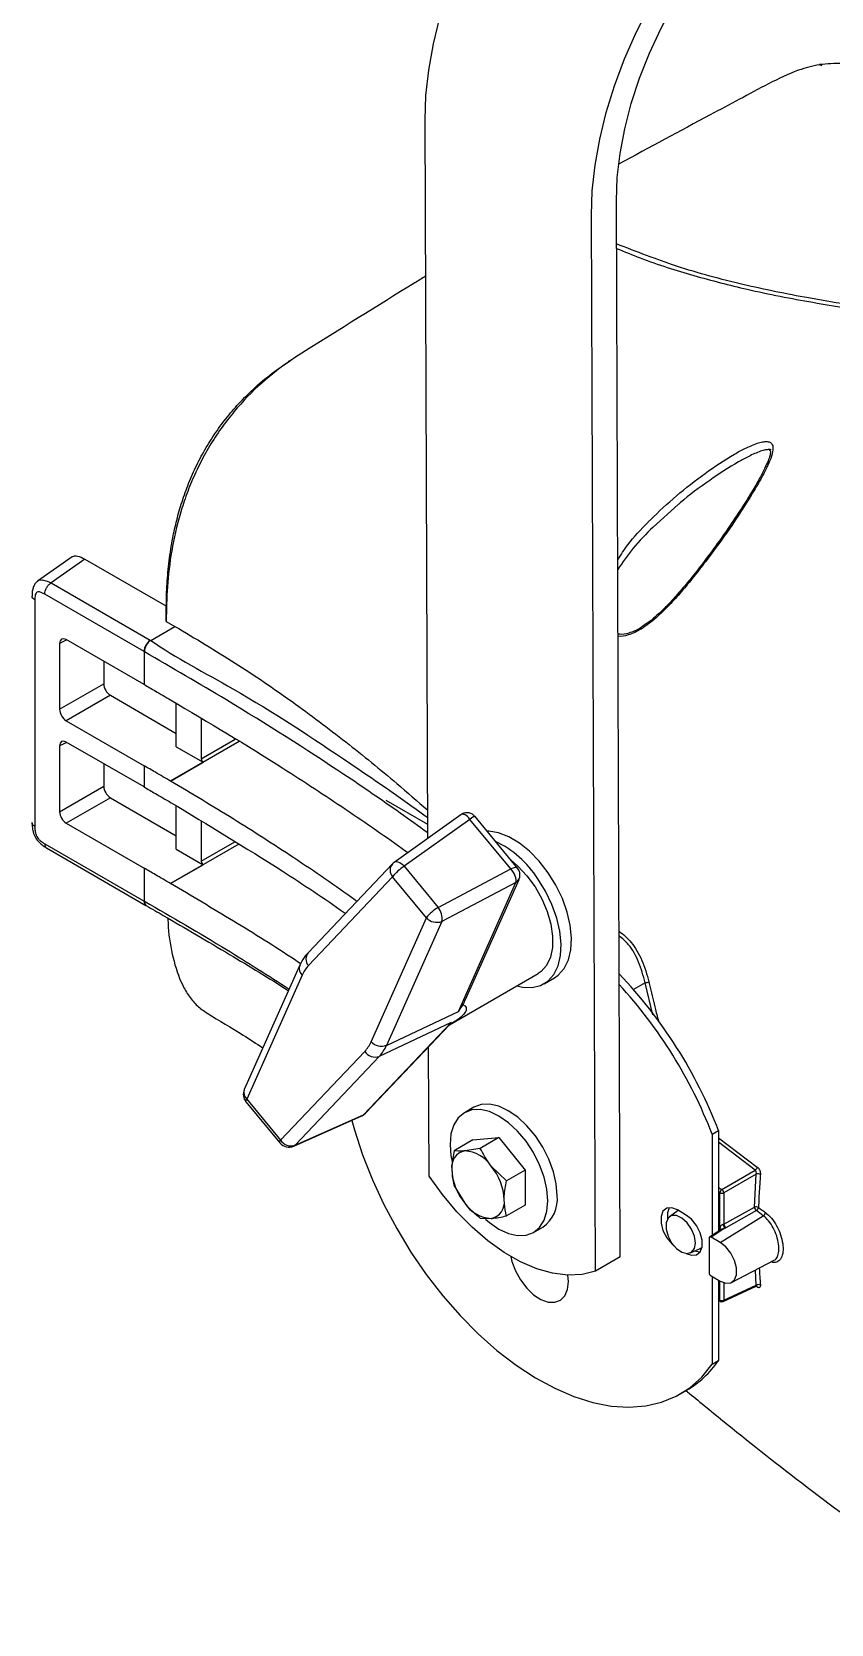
# Model space of a CAD drawing. Header units: inches. Extents: x 0.7 to 44.2, y 3.2 to 34.6.
# Drawn here: x 8 to 11.25, y 22.9 to 29.37 of the extents above; entities that cross this region are included whole.
import ezdxf

# ---------------------------------------------------------------- set-up
doc = ezdxf.new("R2010")
doc.units = ezdxf.units.IN
doc.header["$MEASUREMENT"] = 0

msp = doc.modelspace()

# ---------------------------------------------------------------- linework, layer by layer
for p, q in [((11.2004, 29.2351), (11.2037, 29.2369)), ((11.2037, 29.2369), (11.2118, 29.2322)), ((11.2118, 29.2322), (11.2132, 29.2314)), ((9.6112, 26.0903), (9.6003, 29.0112)), ((10.394, 24.3885), (10.3781, 28.6824)), ((10.2928, 24.33), (10.2768, 28.624)), ((10.63, 27.4474), (10.5277, 27.3563)), ((8.1645, 27.2351), (8.0239, 27.136)), ((8.2162, 27.226), (8.079, 27.1292)), ((8.2162, 27.226), (8.548, 27.0345)), ((8.079, 27.1292), (8.4828, 26.8961)), ((8.4572, 26.8501), (8.0533, 27.0832)), ((8.0128, 27.0598), (8.0128, 26.1386)), ((8.5479, 26.9923), (8.5477, 27.0236)), ((8.5477, 27.0054), (8.5477, 27.0236)), ((8.4842, 26.8953), (8.5829, 26.9523)), ((8.5479, 26.9724), (8.5829, 26.9523)), ((8.1439, 26.8969), (8.1139, 26.8831)), ((8.1139, 26.8831), (8.1139, 26.6152)), ((8.4572, 26.7161), (8.1409, 26.8987)), ((8.4828, 26.8961), (8.4842, 26.8953)), ((8.2933, 26.8107), (8.2933, 26.7188)), ((8.4572, 26.8501), (8.4572, 26.7161)), ((8.4586, 26.8493), (8.4572, 26.8501)), ((8.1139, 26.6152), (8.2933, 26.7188)), ((8.3204, 26.672), (8.1409, 26.5684)), ((8.3204, 26.672), (8.5884, 26.5172)), ((8.5653, 26.6533), (8.5655, 26.6532)), ((8.5884, 26.4629), (8.5884, 26.6393)), ((8.1409, 26.5684), (8.4572, 26.3858)), ((8.6902, 26.5775), (8.6902, 26.4136)), ((8.1439, 26.4804), (8.1139, 26.4665)), ((8.4572, 26.2995), (8.1409, 26.4821)), ((8.8443, 26.4838), (8.5654, 26.3228)), ((8.6902, 26.4136), (8.8285, 26.4934)), ((8.1139, 26.4665), (8.1139, 26.1987)), ((8.5884, 26.4629), (8.6981, 26.3996)), ((8.2933, 26.3941), (8.2933, 26.3022)), ((8.4572, 26.3858), (8.4572, 26.2995)), ((8.5652, 26.3229), (8.6981, 26.3996)), ((8.1139, 26.1987), (8.2933, 26.3022)), ((8.5654, 26.3228), (8.5652, 26.3229)), ((8.3204, 26.2554), (8.1409, 26.1518)), ((8.3204, 26.2554), (8.5884, 26.1007)), ((8.5652, 26.2367), (8.5654, 26.2366)), ((8.5884, 26.0464), (8.5884, 26.2224)), ((9.611, 26.1469), (9.4425, 26.2441)), ((8.6902, 26.1599), (8.6902, 25.997)), ((9.7459, 26.1865), (9.4741, 25.9926)), ((9.7829, 26.1676), (9.5152, 25.9767)), ((9.9492, 25.9661), (9.7829, 26.1676)), ((9.9761, 25.9696), (9.8033, 26.179)), ((8.1409, 26.1518), (8.4572, 25.9693)), ((8.0533, 26.0684), (8.4572, 25.8353)), ((8.0606, 26.0513), (8.4651, 25.8178)), ((8.8426, 26.0663), (8.5655, 25.9064)), ((8.5884, 26.0464), (8.6981, 25.9831)), ((8.6902, 25.997), (8.8268, 26.0759)), ((8.4572, 25.9693), (8.4572, 25.8353)), ((8.5653, 25.9065), (8.6981, 25.9831)), ((9.4672, 25.9865), (9.1246, 25.6253)), ((9.5152, 25.9767), (9.6529, 25.8098)), ((9.6529, 25.8098), (9.9492, 25.9661)), ((8.5655, 25.9064), (8.5653, 25.9065)), ((9.4681, 25.9341), (9.1255, 25.5729)), ((9.6058, 25.7673), (9.4681, 25.9341)), ((9.9695, 25.9113), (9.6685, 25.7526)), ((9.7355, 25.387), (9.9692, 25.9107)), ((9.764, 25.4346), (9.9823, 25.9236)), ((9.9851, 25.9319), (9.9853, 25.9329)), ((8.4572, 25.8353), (8.4586, 25.8345)), ((8.4648, 25.8176), (8.4662, 25.8168)), ((9.3809, 25.2635), (9.6058, 25.7673)), ((9.6685, 25.7526), (9.4436, 25.2488)), ((9.0899, 25.5726), (8.865, 25.0688)), ((9.0998, 25.5336), (8.8749, 25.0298)), ((9.699, 25.3319), (10.0604, 25.5405)), ((10.0843, 25.4991), (10.1265, 25.5235)), ((10.4956, 25.5029), (10.4478, 25.4758)), ((10.5271, 25.3734), (10.4956, 25.5029)), ((9.4436, 25.2488), (9.7355, 25.387)), ((9.35, 24.9667), (9.706, 25.3421)), ((9.3584, 24.9727), (9.6989, 25.3318)), ((9.706, 25.3421), (9.4141, 25.204)), ((9.0125, 24.863), (9.3551, 25.2242)), ((9.4141, 25.204), (9.0715, 24.8427)), ((9.6163, 24.7172), (9.6143, 25.2426)), ((8.8718, 25.0189), (9.0095, 24.8521)), ((8.8749, 25.0298), (9.0125, 24.863)), ((9.7979, 24.9969), (9.76, 24.975)), ((9.0658, 24.8388), (9.3434, 24.9621)), ((9.0715, 24.8427), (9.3494, 24.9661)), ((9.7941, 24.8639), (9.7184, 24.8202)), ((9.7941, 24.8639), (9.9006, 24.8735)), ((9.9006, 24.8735), (9.8249, 24.8298)), ((9.9006, 24.8735), (10.0072, 24.7409)), ((10.7677, 24.8873), (10.7937, 24.9023)), ((10.7677, 24.8873), (10.7677, 24.4757)), ((10.7937, 24.9023), (10.7937, 24.4929)), ((10.7937, 24.8726), (10.9512, 24.7537)), ((9.8249, 24.8298), (9.7621, 24.8195)), ((10.9427, 24.7414), (10.7937, 24.8548)), ((9.9315, 24.6972), (9.8687, 24.758)), ((10.0072, 24.7409), (9.9315, 24.6972)), ((10.0072, 24.7409), (10.0072, 24.5989)), ((10.8072, 24.6632), (10.9427, 24.7414)), ((9.7184, 24.6782), (9.7621, 24.6064)), ((10.7937, 24.671), (10.8072, 24.6632)), ((10.9472, 24.7253), (10.8153, 24.6491)), ((10.9396, 24.5908), (10.9472, 24.7253)), ((10.7995, 24.6494), (10.7937, 24.6527)), ((10.7995, 24.5047), (10.7995, 24.6494)), ((10.8153, 24.6491), (10.8153, 24.5214)), ((9.8249, 24.5456), (9.8687, 24.5449)), ((10.0072, 24.5989), (9.9315, 24.5552)), ((10.6293, 24.5776), (10.5942, 24.552)), ((10.66, 24.5599), (10.6264, 24.5793)), ((10.7997, 24.4472), (10.9759, 24.556)), ((10.8153, 24.5214), (10.9396, 24.5908)), ((10.9476, 24.5766), (10.8233, 24.5072)), ((10.9759, 24.556), (10.9476, 24.5766)), ((10.0413, 24.4878), (10.0792, 24.5097)), ((10.8025, 24.4987), (10.7571, 24.4687)), ((10.8193, 24.5055), (10.7631, 24.4683)), ((10.7994, 24.4966), (10.7994, 24.5023)), ((10.6793, 24.4047), (10.7194, 24.4224)), ((10.7194, 24.4224), (10.726, 24.4264)), ((10.755, 24.4636), (10.755, 24.3253)), ((10.7997, 24.4472), (10.7631, 24.4683)), ((10.394, 24.3885), (10.2928, 24.33)), ((10.8466, 24.2847), (11.02, 24.3751)), ((10.1832, 24.2883), (10.1812, 24.3141)), ((10.7631, 24.3112), (10.7997, 24.2901)), ((10.7677, 24.3085), (10.7677, 23.9519)), ((10.7937, 24.2935), (10.7937, 23.9669)), ((10.7995, 24.2131), (10.7995, 24.2902)), ((10.8153, 24.2832), (10.8153, 24.2128)), ((10.9473, 24.2738), (10.9436, 24.3353)), ((10.7937, 24.2164), (10.7995, 24.2131)), ((10.8124, 24.2073), (10.9466, 24.2693)), ((10.8153, 24.2128), (10.9473, 24.2738)), ((10.9512, 24.2662), (10.9468, 24.2694)), ((10.7937, 24.2125), (10.8019, 24.2078)), ((10.7677, 23.9519), (10.7937, 23.9669)), ((10.6381, 23.8314), (10.6641, 23.8464))]:
    msp.add_line(p, q)
at = {"flags": 128}
for points in [[(9.6003, 29.0112), (9.6038, 29.1109), (9.6151, 29.2143), (9.6341, 29.3205), (9.6605, 29.4285), (9.6943, 29.5374), (9.735, 29.6464), (9.7824, 29.7544), (9.836, 29.8606), (9.8953, 29.964), (9.96, 30.0638), (10.0294, 30.1592), (10.1029, 30.2492), (10.1799, 30.3331), (10.2597, 30.4103), (10.3417, 30.4801), (10.4252, 30.5418), (10.5094, 30.5949)], [(10.2768, 28.624), (10.2804, 28.7237), (10.2917, 28.8271), (10.3106, 28.9333), (10.3371, 29.0413), (10.3708, 29.1502), (10.4115, 29.2592), (10.4589, 29.3672), (10.5125, 29.4734), (10.5719, 29.5768), (10.6365, 29.6766), (10.7059, 29.772), (10.7794, 29.862), (10.8564, 29.946), (10.9363, 30.0231), (11.0183, 30.0929), (11.1017, 30.1546), (11.186, 30.2077)], [(10.3781, 28.6824), (10.3816, 28.7768), (10.393, 28.8747), (10.412, 28.9753), (10.4385, 29.0776), (10.4723, 29.1806), (10.5129, 29.2834), (10.5601, 29.3848), (10.6134, 29.484), (10.6722, 29.58), (10.736, 29.6719), (10.8041, 29.7587), (10.876, 29.8397), (10.9509, 29.9141), (11.0281, 29.9811), (11.1069, 30.0401), (11.1864, 30.0906)], [(8.0265, 27.1368), (8.0296, 27.1395), (8.0428, 27.1419), (8.0637, 27.1367), (8.079, 27.1292), (8.079, 27.1292), (8.079, 27.1292)], [(8.5479, 26.9724), (8.5478, 26.9806), (8.5478, 26.9889), (8.5477, 27.0054)], [(8.5479, 26.9923), (8.5479, 26.9823), (8.5479, 26.9724)], [(10.101, 25.9505), (10.0648, 25.9971), (10.0253, 26.0378), (9.9837, 26.0712), (9.9412, 26.0964), (9.8993, 26.1125), (9.8594, 26.119), (9.8526, 26.1192)], [(9.5152, 25.9767), (9.5093, 25.9825), (9.5031, 25.9874), (9.4969, 25.9912), (9.4908, 25.9938), (9.4851, 25.995), (9.48, 25.9949), (9.4756, 25.9935), (9.4741, 25.9926)], [(9.9499, 26.0013), (9.978, 25.9773), (10.0146, 25.9381), (10.0474, 25.8932), (10.0752, 25.8443), (10.0969, 25.7932), (10.1117, 25.742), (10.1191, 25.6926), (10.1186, 25.647), (10.1104, 25.6068), (10.0947, 25.5735)], [(9.9741, 25.4907), (9.9969, 25.4856), (10.0354, 25.484), (10.0701, 25.4922), (10.0999, 25.5099), (10.1238, 25.5367), (10.141, 25.5715), (10.151, 25.6134), (10.1535, 25.6608), (10.1484, 25.7125), (10.1359, 25.7665), (10.1163, 25.8213), (10.0903, 25.8751), (10.0588, 25.9261)], [(10.1265, 25.5235), (10.1421, 25.5343), (10.166, 25.561), (10.1832, 25.5959), (10.1932, 25.6377), (10.1958, 25.6852), (10.1907, 25.7368), (10.1781, 25.7909), (10.1585, 25.8457), (10.1325, 25.8995), (10.101, 25.9505)], [(10.0947, 25.5735), (10.0723, 25.5486), (10.0604, 25.5405)], [(8.8718, 25.0189), (8.8714, 25.0196), (8.8713, 25.0221), (8.8724, 25.0256), (8.8749, 25.0298)], [(10.1374, 24.6384), (10.1336, 24.6855), (10.1223, 24.7351), (10.1039, 24.7854), (10.0792, 24.8345), (10.049, 24.8805), (10.0146, 24.9215), (9.9773, 24.9561), (9.9385, 24.983), (9.8997, 25.0009), (9.8624, 25.0094), (9.828, 25.008), (9.7979, 24.9969)], [(9.3017, 24.9436), (9.3126, 24.9049), (9.3459, 24.8033), (9.3859, 24.7019), (9.4323, 24.6016), (9.4847, 24.5035), (9.5425, 24.4084), (9.6052, 24.3173), (9.6722, 24.2309), (9.743, 24.1501), (9.8167, 24.0757), (9.8927, 24.0083), (9.9704, 23.9486), (10.049, 23.8972), (10.1277, 23.8544), (10.2057, 23.8209), (10.2825, 23.7967), (10.3572, 23.7823), (10.4292, 23.7776), (10.4977, 23.7829), (10.5621, 23.7979), (10.6219, 23.8226), (10.6764, 23.8567), (10.7252, 23.8999), (10.7677, 23.9519)], [(9.3553, 24.9697), (9.3544, 24.969), (9.3494, 24.9661)], [(9.3584, 24.9727), (9.3559, 24.9704), (9.35, 24.9667)], [(10.0995, 24.6166), (10.0957, 24.6636), (10.0844, 24.7132), (10.066, 24.7635), (10.0413, 24.8126), (10.0111, 24.8586), (9.9767, 24.8997), (9.9394, 24.9343), (9.9006, 24.9611), (9.8618, 24.9791), (9.8245, 24.9875), (9.7901, 24.9862), (9.76, 24.975), (9.7352, 24.9545), (9.7169, 24.9254), (9.7055, 24.8888), (9.7017, 24.8462), (9.7055, 24.7992), (9.7098, 24.7769)], [(9.0095, 24.8521), (9.009, 24.8528), (9.0089, 24.8553), (9.0101, 24.8587), (9.0125, 24.863)], [(9.0715, 24.8427), (9.0671, 24.8394), (9.0658, 24.8388)], [(10.2928, 24.33), (10.2387, 24.3168), (10.1803, 24.3141), (10.1185, 24.3219), (10.0541, 24.3401), (9.9883, 24.3684), (9.9219, 24.4064), (9.8559, 24.4535), (9.7915, 24.5091), (9.7294, 24.5722), (9.6707, 24.6419), (9.6163, 24.7172)], [(9.8464, 24.5417), (9.8618, 24.5285), (9.9006, 24.5017), (9.9394, 24.4837), (9.9767, 24.4753), (10.0111, 24.4766), (10.0413, 24.4878), (10.066, 24.5083), (10.0844, 24.5374), (10.0957, 24.574), (10.0995, 24.6166)], [(10.6264, 24.5793), (10.6033, 24.5879), (10.5829, 24.5861), (10.5678, 24.574), (10.5598, 24.5532), (10.5598, 24.526), (10.5678, 24.4959), (10.5829, 24.4664), (10.6033, 24.4411), (10.6138, 24.4317)], [(10.6997, 24.4451), (10.6956, 24.4726), (10.684, 24.5011), (10.6663, 24.5267), (10.645, 24.546), (10.6229, 24.5564), (10.6031, 24.5564), (10.5882, 24.5461), (10.5802, 24.5269), (10.5802, 24.5013), (10.5882, 24.4728), (10.6031, 24.4453), (10.6229, 24.4225), (10.645, 24.4074), (10.6663, 24.4021), (10.684, 24.4073), (10.6956, 24.4223), (10.6997, 24.4451)], [(10.5934, 24.5884), (10.5858, 24.5682), (10.5856, 24.5423)], [(10.6625, 24.4023), (10.6831, 24.395), (10.7035, 24.3968), (10.7186, 24.4089), (10.7266, 24.4297), (10.7266, 24.4569), (10.7186, 24.487), (10.7035, 24.5165), (10.6831, 24.5418), (10.66, 24.5599)], [(10.698, 24.4129), (10.7091, 24.41), (10.719, 24.4095)], [(10.7997, 24.2901), (10.8229, 24.2814), (10.8434, 24.2832), (10.8586, 24.2953), (10.8667, 24.3163), (10.8667, 24.3436), (10.8586, 24.3739), (10.8434, 24.4036), (10.8229, 24.429), (10.7997, 24.4472)], [(9.9486, 24.3899), (9.9534, 24.3703), (9.9678, 24.3318), (9.9882, 24.2949), (10.0134, 24.2619), (10.0418, 24.2348), (10.0716, 24.2155), (10.1009, 24.205), (10.1279, 24.2041), (10.1509, 24.2128), (10.1684, 24.2305), (10.1794, 24.2562), (10.1832, 24.2883)]]:
    msp.add_lwpolyline(points, dxfattribs=at)
for centre, radius, start, end in [((8.5165, 26.8472), 0.0594, 124.52794, 177.20444), ((8.5178, 26.8465), 0.0593, 124.53496, 177.27272), ((9.7103, 25.7042), 0.4131, 32.49262, 64.69582), ((9.4989, 25.9609), 0.0408, 140.96962, 220.96245), ((9.5019, 25.9536), 0.0478, 125.50343, 136.51821), ((9.6031, 25.8321), 0.1692, 121.2862, 142.91243), ((9.9584, 25.9346), 0.0263, 294.27031, 335.12896), ((9.9531, 25.94), 0.033, 299.77639, 345.80855), ((8.4756, 25.833), 0.0185, 173.02155, 235.06729), ((8.4769, 25.8322), 0.0185, 172.98868, 235.20313), ((9.7407, 25.6652), 0.1692, 121.2862, 142.91243), ((9.5991, 25.7645), 0.0704, 350.33294, 40.1494), ((9.6478, 25.806), 0.0572, 222.59699, 291.1188), ((9.1563, 25.5996), 0.0408, 140.96962, 220.96245), ((9.1238, 25.5604), 0.036, 160.16036, 228.15881), ((8.9953, 24.208), 1.9277, 21.1095, 43.66721), ((8.963, 24.1896), 1.9349, 21.13651, 42.48282), ((10.4203, 25.8602), 0.3651, 281.88942, 284.33654), ((9.4229, 25.3022), 0.0572, 222.59699, 291.1188), ((9.3973, 25.2511), 0.0501, 212.51023, 289.61828), ((8.9087, 25.0493), 0.0478, 155.94447, 219.53072), ((8.8989, 25.0566), 0.036, 160.19136, 228.15693), ((9.0547, 24.8899), 0.0501, 212.51023, 289.61828), ((9.0464, 24.8825), 0.0478, 219.53072, 293.94621), ((9.7743, 24.7544), 0.0663, 100.54678, 189.25188), ((9.7539, 24.6822), 0.1375, 33.43491, 86.57046), ((9.9399, 24.7544), 0.2313, 182.63929, 219.77207), ((9.6909, 24.61), 0.2313, 2.63929, 39.77207), ((10.9349, 24.7559), 0.0165, 298.3251, 352.27197), ((10.9539, 24.7076), 0.0189, 58.12189, 110.53621), ((9.8769, 24.6822), 0.1375, 213.43491, 266.57046), ((9.8565, 24.61), 0.0663, 280.54678, 9.25188), ((9.9996, 24.6232), 0.1387, 305.01333, 6.29885), ((10.8172, 24.6485), 0.0178, 124.46664, 177.26576), ((10.8076, 24.6652), 0.0178, 242.73836, 295.52952), ((10.7959, 24.6473), 0.0195, 5.44584, 54.55416), ((10.9469, 24.5743), 0.018, 58.33576, 113.69877), ((10.9588, 24.5922), 0.0192, 184.36387, 234.45627), ((10.9401, 24.5911), 0.0163, 297.55726, 354.74974), ((10.9683, 24.5705), 0.0164, 297.73424, 354.78088), ((10.7971, 24.4971), 0.00567, 4.68493, 66.22029), ((10.796, 24.4989), 0.00675, 356.83948, 59.02832), ((10.8385, 24.5218), 0.0252, 183.19831, 220.50874), ((10.8344, 24.5228), 0.0192, 184.36387, 234.45627), ((10.9556, 24.26), 0.0161, 59.0271, 121.1496), ((10.9455, 24.2659), 0.00578, 2.70388, 53.11797), ((10.8076, 24.2289), 0.0178, 242.73836, 295.52952), ((10.8052, 24.2125), 0.00569, 173.88802, 234.7998), ((10.8076, 24.2177), 0.0115, 240.00269, 294.8105), ((10.8096, 24.2123), 0.00577, 299.96214, 4.97746), ((10.4599, 24.196), 0.4048, 300.28524, 325.52993)]:
    msp.add_arc(centre, radius, start, end)
for centre, major_axis, ratio, start_param, end_param in [((8.141, 26.8673), (-0.0192, 0.0332), 0.575802, 5.499237, 7.067295), ((8.3204, 26.7032), (-0.0191, 0.0331), 0.578965, 0.786849, 2.354907), ((8.141, 26.5996), (-0.0191, 0.0331), 0.578965, 0.786849, 2.354907), ((8.141, 26.4508), (-0.0192, 0.0332), 0.575802, 5.499237, 7.067295), ((8.6983, 26.4089), (-0.00574, 0.00994), 0.578965, 0.786849, 2.330416), ((8.3204, 26.2867), (-0.0191, 0.0331), 0.578965, 0.786849, 2.354907), ((8.141, 26.1831), (-0.0191, 0.0331), 0.578965, 0.786849, 2.354907), ((9.7696, 26.1446), (-0.0223, 0.0427), 0.487305, 0.067912, 0.181936), ((9.7696, 26.1446), (-0.0223, 0.0427), 0.487305, 5.013182, 6.351098), ((9.7696, 26.1446), (0.0336, 0.0345), 0.16158, 6.265605, 7.288881), ((8.6983, 25.9924), (-0.00574, 0.00994), 0.578965, 0.786849, 2.330416), ((9.9359, 25.943), (0.0404, 0.0262), 0.289085, 0.034268, 1.05672), ((9.9359, 25.943), (-0.0284, 0.039), 0.517161, 3.486378, 4.938317), ((9.9649, 25.9086), (0.00438, 0.00371), 0.357949, 5.644044, 5.850167), ((9.3193, 25.3028), (-0.1681, 0.2905), 0.576178, 0.168569, 0.394907), ((9.1613, 25.4943), (-0.1681, 0.2905), 0.576178, 3.310162, 3.536499), ((9.1951, 25.5138), (-0.1885, 0.3338), 0.57445, 3.316383, 3.542721), ((9.3199, 25.004), (-0.0264, 0.0403), 0.652617, 3.034932, 3.265547), ((9.3457, 24.9646), (0.00488, 0.0031), 0.176678, 5.464342, 5.670466), ((10.8156, 24.4929), (-0.0115, 0.0199), 0.576679, 0.655497, 0.78487), ((10.8076, 24.5263), (0.0115, 0.0007), 0.615996, 5.193262, 5.405355), ((10.8079, 24.5171), (0.023, 0.0007), 0.597073, 5.214622, 5.426715), ((10.7631, 24.4589), (-0.00575, 0.00996), 0.576679, 5.498477, 7.068056), ((10.7631, 24.3206), (-0.00574, 0.00994), 0.578085, 0.786089, 2.355667)]:
    msp.add_ellipse(centre, major_axis=major_axis, ratio=ratio, start_param=start_param, end_param=end_param)
for points, knots in [([(11.2035, 29.2361), (11.1754, 29.2295), (11.108, 29.2138), (10.9982, 29.1599), (10.8785, 29.0951), (10.6757, 28.9875), (10.5129, 28.8994), (10.3894, 28.8326)], [0, 0, 0, 0, 0.106881, 0.256525, 0.40107, 0.545619, 1, 1, 1, 1]), ([(11.3868, 29.2101), (11.3826, 29.2133), (11.3575, 29.2325), (11.2962, 29.2449), (11.2354, 29.2392), (11.2043, 29.2362)], [0, 0, 0, 0, 0.087771, 0.533088, 1, 1, 1, 1]), ([(13.3157, 27.7545), (13.1997, 27.805), (12.959, 27.9098), (12.5992, 28.0268), (12.2348, 28.1188), (11.876, 28.1807), (11.5187, 28.2303), (11.1924, 28.2788), (10.8937, 28.3396), (10.6337, 28.4085), (10.4602, 28.4757), (10.3787, 28.5073)], [0, 0, 0, 0, 0.114686, 0.237895, 0.360985, 0.485949, 0.610972, 0.735981, 0.827527, 0.919039, 1, 1, 1, 1]), ([(10.3788, 28.489), (10.411, 28.4757), (10.517, 28.432), (10.6943, 28.377), (10.9288, 28.316), (11.1783, 28.2679), (11.4433, 28.2277), (11.7072, 28.1914), (11.9724, 28.1503), (12.24, 28.0994), (12.5109, 28.0342), (12.7856, 27.9497), (13.0478, 27.8542), (13.2194, 27.7776), (13.2974, 27.7427)], [0, 0, 0, 0, 0.032121, 0.105738, 0.179369, 0.272284, 0.365247, 0.458214, 0.55111, 0.644013, 0.736863, 0.829612, 0.922425, 1, 1, 1, 1]), ([(9.6027, 28.3762), (9.5878, 28.3671), (9.4197, 28.2635), (9.2523, 28.159), (9.0996, 28.0636)], [0, 0, 0, 0, 0.088181, 1, 1, 1, 1]), ([(9.0996, 28.0636), (9.0597, 28.037), (8.9795, 27.9833), (8.882, 27.8932), (8.8089, 27.8093), (8.7578, 27.7403), (8.7117, 27.6666), (8.6716, 27.5897), (8.6378, 27.5111), (8.6013, 27.4063), (8.5706, 27.278), (8.5511, 27.1306), (8.549, 27.0384), (8.5479, 26.9923)], [0, 0, 0, 0, 0.124274, 0.250045, 0.313348, 0.377227, 0.440503, 0.50388, 0.567499, 0.630307, 0.755197, 0.877835, 1, 1, 1, 1]), ([(9.0687, 28.0437), (9.0645, 28.0411), (9.0562, 28.0359), (9.0479, 28.0307), (9.0438, 28.0281)], [0, 0, 0, 0, 0.499992, 1, 1, 1, 1]), ([(8.5477, 27.0236), (8.5482, 27.0536), (8.5491, 27.1134), (8.557, 27.2063), (8.5699, 27.2936), (8.5873, 27.375), (8.6079, 27.4495), (8.6341, 27.5244), (8.6661, 27.5987), (8.7041, 27.6711), (8.7476, 27.7404), (8.7959, 27.8053), (8.8535, 27.8713), (8.9209, 27.9359), (8.9868, 27.9896), (9.0284, 28.0169), (9.0439, 28.0271)], [0, 0, 0, 0, 0.086407, 0.172087, 0.257517, 0.322345, 0.387133, 0.451669, 0.516666, 0.581152, 0.645427, 0.710442, 0.775143, 0.860305, 0.947758, 1, 1, 1, 1]), ([(10.5072, 27.3761), (10.5103, 27.3792), (10.5471, 27.4161), (10.6217, 27.4844), (10.7352, 27.5738), (10.8297, 27.6373), (10.9023, 27.6768), (10.9413, 27.6942), (10.9727, 27.7029), (10.9922, 27.7046), (11.0062, 27.7001), (11.015, 27.6889), (11.0159, 27.6671), (11.0067, 27.6354), (10.9869, 27.5904), (10.9571, 27.5353), (10.9043, 27.4477), (10.8335, 27.3408), (10.7557, 27.2346), (10.6933, 27.1543), (10.6446, 27.0947), (10.5934, 27.0374), (10.5394, 26.9849), (10.4827, 26.9408), (10.4305, 26.9173), (10.3971, 26.909), (10.3851, 26.9128), (10.3846, 26.913)], [0, 0, 0, 0, 0.007542, 0.089563, 0.172197, 0.250566, 0.276802, 0.306165, 0.318461, 0.330881, 0.341813, 0.353901, 0.374667, 0.40575, 0.437633, 0.488306, 0.539409, 0.643726, 0.729289, 0.772856, 0.816812, 0.856642, 0.897337, 0.938084, 0.972079, 0.998979, 1, 1, 1, 1]), ([(10.9997, 27.6687), (11.0004, 27.6686), (11.0025, 27.6681), (11.0012, 27.6686), (11.0042, 27.6656), (11.0051, 27.6605), (11.0034, 27.6461), (10.9949, 27.6242), (10.9807, 27.5932), (10.9597, 27.5514), (10.9274, 27.4961), (10.8851, 27.4283), (10.8336, 27.3511), (10.7777, 27.273), (10.7244, 27.2013), (10.6756, 27.1392), (10.6291, 27.0845), (10.5857, 27.0372), (10.5454, 26.9983), (10.5125, 26.9705), (10.4924, 26.9578), (10.4853, 26.9534)], [0, 0, 0, 0, 0.005043, 0.01461, 0.031952, 0.050562, 0.080971, 0.112806, 0.15393, 0.214985, 0.291837, 0.380864, 0.48576, 0.591392, 0.678153, 0.753006, 0.820537, 0.880787, 0.931248, 0.975585, 1, 1, 1, 1]), ([(11.0082, 27.6697), (11.0074, 27.67), (11.0059, 27.6707), (10.9994, 27.6713), (10.9922, 27.6709), (10.9792, 27.6685), (10.9548, 27.6615), (10.9175, 27.6445), (10.8468, 27.6064), (10.7531, 27.5438), (10.6722, 27.4852), (10.6328, 27.4499), (10.63, 27.4474)], [0, 0, 0, 0, 0.0086592, 0.0171644, 0.0555245, 0.0627843, 0.1090306, 0.2223043, 0.3249489, 0.6340676, 0.9748657, 1, 1, 1, 1]), ([(10.3835, 27.2218), (10.3968, 27.2429), (10.4317, 27.2986), (10.4783, 27.3464), (10.5072, 27.3761)], [0, 0, 0, 0, 0.380451, 1, 1, 1, 1]), ([(10.5277, 27.3563), (10.4995, 27.3284), (10.4453, 27.2747), (10.4036, 27.2124), (10.3836, 27.1825)], [0, 0, 0, 0, 0.520213, 1, 1, 1, 1]), ([(8.1639, 27.2342), (8.1644, 27.2348), (8.1674, 27.2376), (8.1751, 27.2392), (8.1917, 27.2386), (8.2061, 27.2312), (8.2162, 27.226)], [0, 0, 0, 0, 0.047136, 0.257013, 0.479422, 1, 1, 1, 1]), ([(8.0264, 27.1368), (8.0247, 27.1358), (8.0182, 27.1322), (8.011, 27.1216), (8.0048, 27.107), (8.0019, 27.0915), (8.0018, 27.0809), (8.0018, 27.0757)], [0, 0, 0, 0, 0.083124, 0.301489, 0.509562, 0.764463, 1, 1, 1, 1]), ([(8.0128, 27.0598), (8.0098, 27.062), (8.004, 27.0664), (8.0008, 27.0724), (8.0018, 27.0754), (8.0018, 27.0757)], [0, 0, 0, 0, 0.474568, 0.949135, 1, 1, 1, 1]), ([(8.0533, 27.0832), (8.0495, 27.0853), (8.0412, 27.0898), (8.0305, 27.0931), (8.0222, 27.0921), (8.0173, 27.0873), (8.0134, 27.0768), (8.013, 27.0666), (8.0128, 27.0598)], [0, 0, 0, 0, 0.172101, 0.372363, 0.483949, 0.595481, 0.733863, 1, 1, 1, 1]), ([(8.5829, 26.9523), (8.6654, 26.9032), (8.8305, 26.8049), (9.0614, 26.6474), (9.2796, 26.4834), (9.4615, 26.335), (9.5691, 26.241), (9.6108, 26.2046)], [0, 0, 0, 0, 0.215974, 0.431947, 0.647909, 0.863849, 1, 1, 1, 1]), ([(10.3846, 26.9238), (10.387, 26.9229), (10.3999, 26.9182), (10.4334, 26.9263), (10.4657, 26.9388), (10.4833, 26.9519), (10.4852, 26.9534)], [0, 0, 0, 0, 0.085817, 0.460088, 0.939255, 1, 1, 1, 1]), ([(8.4842, 26.8953), (8.4842, 26.8953), (8.5866, 26.8244), (8.8824, 26.6717), (9.2214, 26.4462), (9.481, 26.2691), (9.583, 26.195), (9.6109, 26.1748)], [0, 0, 0, 0, 0.000001, 0.284627, 0.708534, 0.92035, 1, 1, 1, 1]), ([(9.6111, 26.1127), (9.5738, 26.1396), (9.4626, 26.2198), (9.1952, 26.4028), (8.8489, 26.6223), (8.5705, 26.7842), (8.4586, 26.8493)], [0, 0, 0, 0, 0.103901, 0.310102, 0.722712, 1, 1, 1, 1]), ([(8.4572, 26.7161), (8.4727, 26.7072), (8.5088, 26.6863), (8.5447, 26.6653), (8.5653, 26.6533)], [0, 0, 0, 0, 0.427493, 1, 1, 1, 1]), ([(8.5655, 26.6532), (8.7197, 26.5616), (8.9637, 26.4167), (9.2776, 26.2091), (9.4458, 26.0941), (9.5273, 26.0341), (9.5298, 26.0323)], [0, 0, 0, 0, 0.458067, 0.724661, 0.991514, 1, 1, 1, 1]), ([(8.5652, 26.3229), (8.5446, 26.335), (8.5087, 26.356), (8.4726, 26.3769), (8.4572, 26.3858)], [0, 0, 0, 0, 0.5724755, 1, 1, 1, 1]), ([(8.4572, 26.2995), (8.4726, 26.2906), (8.5087, 26.2697), (8.5446, 26.2487), (8.5652, 26.2367)], [0, 0, 0, 0, 0.427525, 1, 1, 1, 1]), ([(9.3223, 25.8337), (9.3201, 25.8353), (9.238, 25.8961), (9.0717, 26.0087), (8.8216, 26.1703), (8.6508, 26.2719), (8.5654, 26.3228)], [0, 0, 0, 0, 0.009294, 0.351012, 0.675354, 1, 1, 1, 1]), ([(8.5654, 26.2366), (8.7184, 26.1444), (8.9605, 25.9985), (9.1921, 25.8453), (9.2743, 25.7864), (9.2761, 25.7851)], [0, 0, 0, 0, 0.626549, 0.991674, 1, 1, 1, 1]), ([(9.8028, 26.1785), (9.8007, 26.1811), (9.7955, 26.1876), (9.7828, 26.1934), (9.7679, 26.1952), (9.7546, 26.1918), (9.7466, 26.1876), (9.7437, 26.1847), (9.7434, 26.1844)], [0, 0, 0, 0, 0.149364, 0.374094, 0.603524, 0.812605, 0.98427, 1, 1, 1, 1]), ([(8.0128, 26.1386), (8.0099, 26.1408), (8.004, 26.1452), (8.0008, 26.1511), (8.0017, 26.1541), (8.0018, 26.1543)], [0, 0, 0, 0, 0.483489, 0.966978, 1, 1, 1, 1]), ([(8.0019, 26.1538), (8.002, 26.1469), (8.0022, 26.1331), (8.0072, 26.11), (8.0179, 26.0877), (8.0337, 26.0702), (8.0488, 26.0583), (8.0575, 26.0533), (8.0608, 26.0514)], [0, 0, 0, 0, 0.178991, 0.359553, 0.54747, 0.727352, 0.895971, 1, 1, 1, 1]), ([(8.0128, 26.1386), (8.0129, 26.1341), (8.0132, 26.1244), (8.0157, 26.1106), (8.0207, 26.0982), (8.0272, 26.0887), (8.0383, 26.0778), (8.0473, 26.0722), (8.0533, 26.0684)], [0, 0, 0, 0, 0.172101, 0.372363, 0.483949, 0.595481, 0.733863, 1, 1, 1, 1]), ([(8.0533, 26.0684), (8.0538, 26.0648), (8.0546, 26.0575), (8.0582, 26.0518), (8.0611, 26.0511), (8.0613, 26.0511)], [0, 0, 0, 0, 0.483439, 0.966879, 1, 1, 1, 1]), ([(8.5653, 25.9065), (8.5448, 25.9185), (8.5088, 25.9395), (8.4727, 25.9603), (8.4572, 25.9693)], [0, 0, 0, 0, 0.572507, 1, 1, 1, 1]), ([(9.9852, 25.9326), (9.9858, 25.9379), (9.9868, 25.9476), (9.9827, 25.9605), (9.9779, 25.9668), (9.9759, 25.9695)], [0, 0, 0, 0, 0.399394, 0.742025, 1, 1, 1, 1]), ([(9.0941, 25.5803), (9.0857, 25.586), (8.9975, 25.6455), (8.8214, 25.7544), (8.6508, 25.8557), (8.5655, 25.9064)], [0, 0, 0, 0, 0.049985, 0.524828, 1, 1, 1, 1]), ([(8.4586, 25.8345), (8.5709, 25.7698), (8.7726, 25.6536), (8.9631, 25.5316), (9.0475, 25.4776)], [0, 0, 0, 0, 0.557089, 1, 1, 1, 1]), ([(8.4663, 25.8169), (8.4894, 25.8036), (8.6034, 25.738), (8.7969, 25.6236), (8.9669, 25.5212), (9.0453, 25.4708), (9.0463, 25.4702)], [0, 0, 0, 0, 0.1169257, 0.5769732, 0.9947806, 1, 1, 1, 1]), ([(8.5542, 25.766), (8.5546, 25.7538), (8.5566, 25.6966), (8.5731, 25.6029), (8.6033, 25.5096), (8.6398, 25.4475), (8.673, 25.4075), (8.7004, 25.3888), (8.714, 25.3795)], [0, 0, 0, 0, 0.0707808, 0.3332209, 0.5974477, 0.7315642, 0.8668229, 1, 1, 1, 1]), ([(10.3891, 25.7134), (10.4061, 25.6996), (10.4412, 25.6709), (10.4848, 25.5964), (10.5021, 25.5364), (10.5108, 25.5064)], [0, 0, 0, 0, 0.318059, 0.659171, 1, 1, 1, 1]), ([(10.4956, 25.5029), (10.4876, 25.5317), (10.4715, 25.5893), (10.433, 25.6579), (10.4025, 25.6835), (10.3892, 25.6946)], [0, 0, 0, 0, 0.360748, 0.721544, 1, 1, 1, 1]), ([(9.1246, 25.6253), (9.1211, 25.6214), (9.109, 25.6078), (9.0978, 25.5897), (9.091, 25.575), (9.0899, 25.5726)], [0, 0, 0, 0, 0.251746, 0.878159, 1, 1, 1, 1]), ([(10.5108, 25.5064), (10.5125, 25.4989), (10.5211, 25.4617), (10.5335, 25.4063), (10.5467, 25.3589), (10.5516, 25.3411)], [0, 0, 0, 0, 0.134823, 0.674127, 1, 1, 1, 1]), ([(8.7138, 25.3791), (8.7628, 25.3499), (8.8396, 25.3044), (8.9139, 25.2559), (8.9407, 25.2384)], [0, 0, 0, 0, 0.639139, 1, 1, 1, 1]), ([(9.7536, 25.4151), (9.7579, 25.4125), (9.7646, 25.4084), (9.7687, 25.3987), (9.7671, 25.3874), (9.7568, 25.3734), (9.736, 25.3547), (9.7153, 25.3413), (9.6998, 25.3323), (9.699, 25.3319)], [0, 0, 0, 0, 0.1904569, 0.2931936, 0.4466012, 0.600717, 0.7079219, 0.9855305, 1, 1, 1, 1]), ([(9.7536, 25.4151), (9.7479, 25.4057), (9.742, 25.3961), (9.7356, 25.3872), (9.7355, 25.387)], [0, 0, 0, 0, 0.982724, 1, 1, 1, 1]), ([(9.7626, 25.4351), (9.7613, 25.4307), (9.7593, 25.4239), (9.7551, 25.4175), (9.7536, 25.4151)], [0, 0, 0, 0, 0.632483, 1, 1, 1, 1]), ([(9.706, 25.3421), (9.706, 25.3421), (9.704, 25.3382), (9.7015, 25.335), (9.699, 25.3319)], [0, 0, 0, 0, 0.0172764, 1, 1, 1, 1]), ([(9.343, 24.9623), (9.344, 24.9626), (9.3487, 24.964), (9.3524, 24.9673), (9.3553, 24.9697)], [0, 0, 0, 0, 0.2267697, 1, 1, 1, 1]), ([(9.3553, 24.9697), (9.3555, 24.9699), (9.3566, 24.9709), (9.3576, 24.9719), (9.3584, 24.9727)], [0, 0, 0, 0, 0.22275, 1, 1, 1, 1]), ([(9.7184, 24.8202), (9.7144, 24.7997), (9.7094, 24.7734), (9.7089, 24.7491), (9.7089, 24.7437)], [0, 0, 0, 0, 0.778131, 1, 1, 1, 1]), ([(9.7621, 24.8195), (9.7609, 24.8194), (9.743, 24.8179), (9.7302, 24.8191), (9.7184, 24.8202)], [0, 0, 0, 0, 0.0702006, 1, 1, 1, 1]), ([(9.8687, 24.758), (9.8674, 24.7596), (9.8496, 24.782), (9.8368, 24.8068), (9.8249, 24.8298)], [0, 0, 0, 0, 0.070201, 1, 1, 1, 1]), ([(9.7089, 24.7437), (9.7101, 24.7251), (9.7116, 24.702), (9.7173, 24.6821), (9.7184, 24.6782)], [0, 0, 0, 0, 0.801725, 1, 1, 1, 1]), ([(10.9472, 24.7253), (10.9474, 24.7261), (10.9477, 24.7281), (10.9474, 24.7317), (10.9465, 24.7357), (10.9449, 24.7391), (10.9434, 24.7406), (10.9427, 24.7414)], [0, 0, 0, 0, 0.14066, 0.360228, 0.576951, 0.789702, 1, 1, 1, 1]), ([(10.9512, 24.7537), (10.9528, 24.7523), (10.956, 24.7495), (10.96, 24.743), (10.9628, 24.7357), (10.964, 24.7289), (10.9639, 24.7251), (10.9639, 24.7236)], [0, 0, 0, 0, 0.213821, 0.427447, 0.642845, 0.860277, 1, 1, 1, 1]), ([(9.9219, 24.6207), (9.922, 24.6261), (9.9225, 24.6504), (9.9275, 24.6767), (9.9315, 24.6972)], [0, 0, 0, 0, 0.221869, 1, 1, 1, 1]), ([(10.9639, 24.7236), (10.9634, 24.7172), (10.9609, 24.6847), (10.9582, 24.64), (10.9568, 24.6021), (10.9563, 24.5896)], [0, 0, 0, 0, 0.143822, 0.719167, 1, 1, 1, 1]), ([(9.7621, 24.6064), (9.7634, 24.6048), (9.7815, 24.5825), (9.804, 24.5634), (9.8249, 24.5456)], [0, 0, 0, 0, 0.070201, 1, 1, 1, 1]), ([(9.9315, 24.5552), (9.9303, 24.5591), (9.9247, 24.579), (9.9232, 24.6021), (9.9219, 24.6207)], [0, 0, 0, 0, 0.198275, 1, 1, 1, 1]), ([(9.8687, 24.5449), (9.8699, 24.545), (9.8881, 24.5467), (9.9105, 24.5511), (9.9315, 24.5552)], [0, 0, 0, 0, 0.070201, 1, 1, 1, 1]), ([(10.9563, 24.5896), (10.9611, 24.5861), (10.9705, 24.5793), (10.9799, 24.5724), (10.9846, 24.569)], [0, 0, 0, 0, 0.5063531, 1, 1, 1, 1]), ([(11.0199, 24.3753), (11.0201, 24.3754), (11.0262, 24.3763), (11.0336, 24.3881), (11.0401, 24.4101), (11.0391, 24.4403), (11.0312, 24.4738), (11.0169, 24.507), (10.9979, 24.5367), (10.9832, 24.5496), (10.9759, 24.556)], [0, 0, 0, 0, 0.00552, 0.146295, 0.286632, 0.427586, 0.569778, 0.712998, 0.856481, 1, 1, 1, 1]), ([(10.9846, 24.569), (10.9928, 24.5619), (11.0093, 24.5478), (11.0308, 24.5151), (11.0469, 24.4786), (11.0559, 24.4415), (11.0569, 24.4085), (11.05, 24.3828), (11.0357, 24.3683), (11.0208, 24.3636), (11.0105, 24.3679), (11.0081, 24.3689)], [0, 0, 0, 0, 0.12172, 0.24337, 0.364754, 0.485238, 0.604663, 0.723571, 0.842873, 0.963216, 1, 1, 1, 1]), ([(10.8133, 24.5204), (10.8132, 24.5204), (10.8121, 24.5199), (10.8099, 24.5193), (10.8067, 24.5183), (10.8048, 24.5172), (10.8028, 24.5156), (10.801, 24.5129), (10.7999, 24.5089), (10.7996, 24.5059), (10.7995, 24.5047)], [0, 0, 0, 0, 0.014906, 0.13377, 0.247814, 0.364795, 0.388639, 0.589073, 0.835789, 1, 1, 1, 1]), ([(10.8193, 24.5055), (10.8191, 24.5054), (10.8173, 24.5045), (10.814, 24.5031), (10.8092, 24.5015), (10.8059, 24.5003), (10.8037, 24.4994), (10.803, 24.499), (10.8026, 24.4987)], [0, 0, 0, 0, 0.042208, 0.360757, 0.615402, 0.838542, 0.904802, 1, 1, 1, 1]), ([(10.9592, 24.3434), (10.9598, 24.3319), (10.961, 24.3085), (10.9629, 24.2855), (10.9639, 24.2739)], [0, 0, 0, 0, 0.4928574, 1, 1, 1, 1]), ([(10.9465, 24.2695), (10.9467, 24.2695), (10.9474, 24.2697), (10.9477, 24.2712), (10.9474, 24.2729), (10.9473, 24.2738)], [0, 0, 0, 0, 0.18335, 0.592104, 1, 1, 1, 1]), ([(10.9466, 24.2693), (10.9467, 24.2693), (10.9476, 24.27), (10.9497, 24.2699), (10.95, 24.2699), (10.9501, 24.2698)], [0, 0, 0, 0, 0.028445, 0.634158, 1, 1, 1, 1]), ([(10.9639, 24.2739), (10.9639, 24.2719), (10.9639, 24.2681), (10.9619, 24.2645), (10.9586, 24.2631), (10.9548, 24.2639), (10.9522, 24.2656), (10.9512, 24.2662)], [0, 0, 0, 0, 0.217736, 0.435589, 0.654016, 0.871337, 1, 1, 1, 1]), ([(10.6612, 23.8458), (10.6633, 23.8441), (10.6877, 23.8236), (10.8127, 23.7205), (11.0529, 23.5276), (11.3925, 23.2721), (11.6573, 23.0858), (11.8272, 22.971), (11.891, 22.9284), (11.9294, 22.9032), (11.9414, 22.8954)], [0, 0, 0, 0, 0.005271, 0.062096, 0.314518, 0.594363, 0.858395, 0.915424, 0.973466, 1, 1, 1, 1])]:
    msp.add_open_spline(points, degree=3, knots=knots)
for points in [[(11.2133, 29.2314), (11.21, 29.233), (11.2067, 29.2345), (11.2035, 29.2361)], [(8.0533, 27.0832), (8.0537, 27.0874), (8.0545, 27.0958), (8.0603, 27.1092), (8.0688, 27.1214), (8.0756, 27.1266), (8.079, 27.1292)]]:
    msp.add_open_spline(points, degree=3)

doc.saveas('drawing.dxf')
